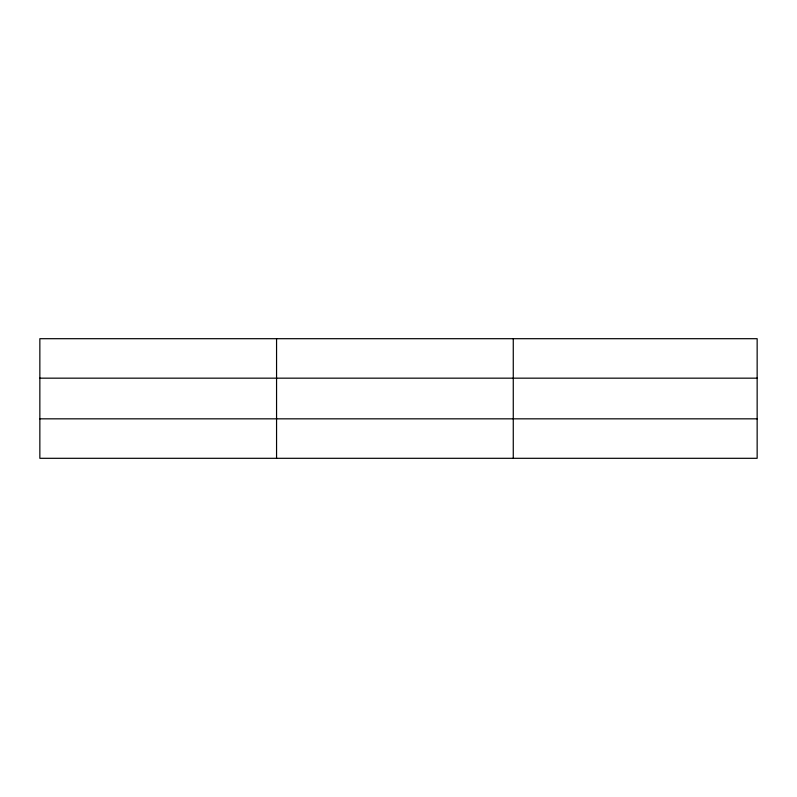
<?xml version="1.0" encoding="UTF-8"?>
<svg xmlns="http://www.w3.org/2000/svg" width="797" height="797" viewBox="0 0 797 797"><rect width="100%" height="100%" fill="white"/><g stroke="black" fill="none" stroke-linecap="round" stroke-linejoin="round"><path stroke-width="1.2" d="M276.559 458.305L276.559 338.695M513.268 458.305L513.268 338.695M757.15 418.833L757.15 458.305L39.85 458.305L39.85 338.695L757.15 338.695L757.15 418.833L39.85 418.833M39.85 378.167L757.15 378.167"/></g></svg>
